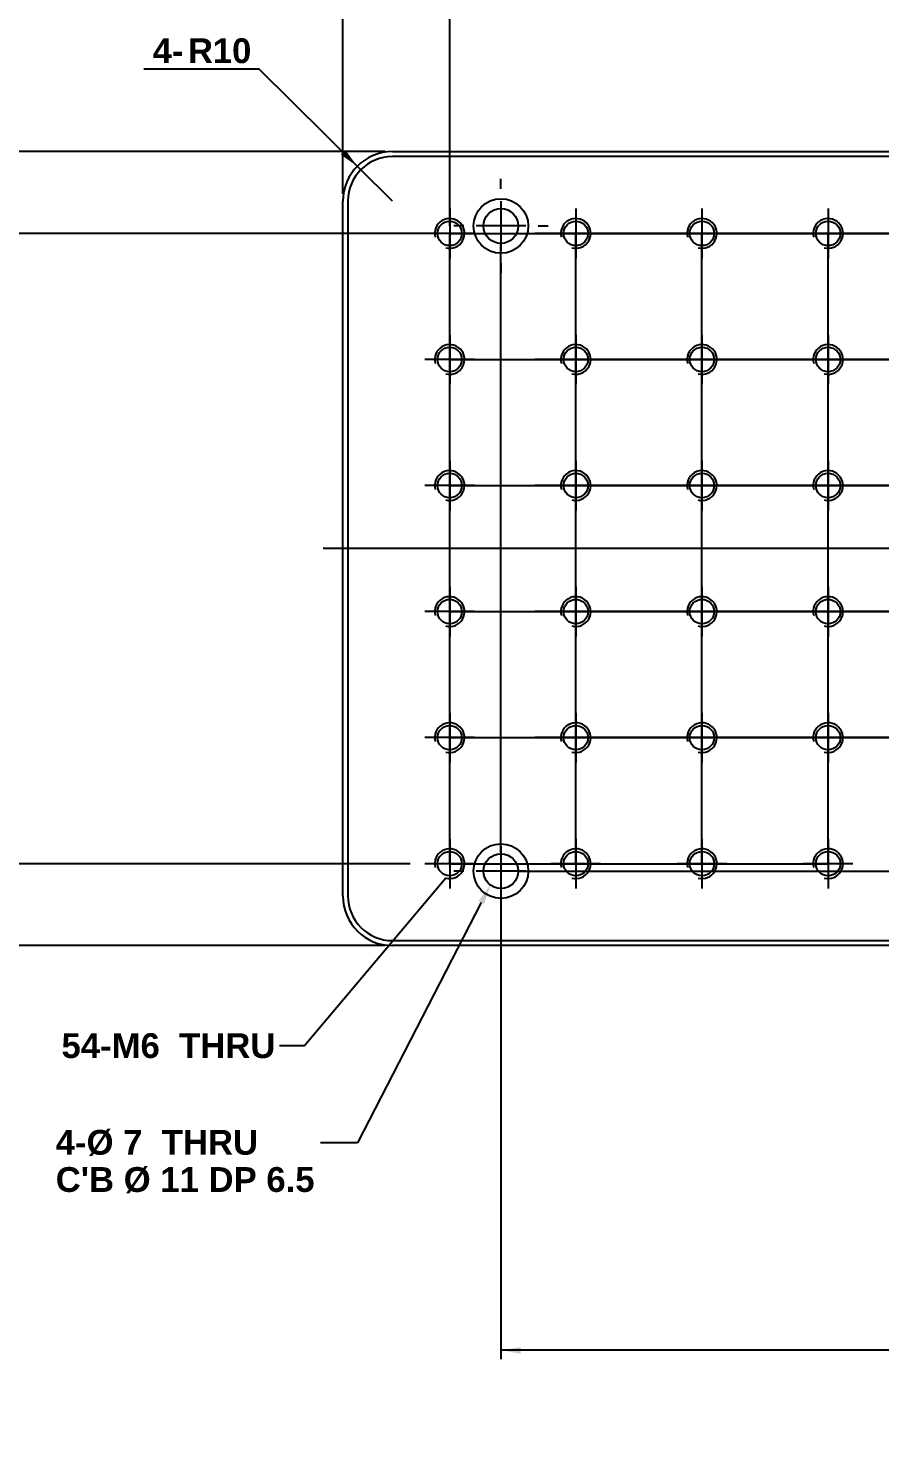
# Model space of a CAD drawing. Header units: millimetres. Extents: x 0 to 416, y -34 to 292.
# Drawn here: x 102.6 to 188.3, y 38.9 to 182.4 of the extents above; entities that cross this region are included whole.
import ezdxf
from ezdxf import colors
from ezdxf.entities.mleader import LeaderData, LeaderLine
from ezdxf.enums import TextEntityAlignment as Align
from ezdxf.lldxf.tags import DXFTag
from ezdxf.math import Vec2, Vec3

# ---------------------------------------------------------------- set-up
doc = ezdxf.new("R2010")
doc.units = ezdxf.units.MM
doc.layers.add('Default', color=7, linetype='Continuous')
doc.layers.add('MEC-000096833', color=7, linetype='Continuous')
doc.styles.add('SEACAD_Arial', font='')
doc.styles.add('SEACAD_ArialB', font='arialbd.ttf')
doc.styles.get('SEACAD_Arial').set_extended_font_data('Arial')
tags = doc.linetypes.add('CENTER2', pattern=[28.575, 19.05, -3.175, 3.175, -3.175]).pattern_tags.tags
tags[10:11] = [DXFTag(74, 4), DXFTag(75, 0), DXFTag(340, '0'), DXFTag(46, 0.0), DXFTag(50, 0.0), DXFTag(44, 0.0), DXFTag(45, 0.0)]
tags[8:9] = [DXFTag(74, 4), DXFTag(75, 0), DXFTag(340, '0'), DXFTag(46, 0.0), DXFTag(50, 0.0), DXFTag(44, 0.0), DXFTag(45, 0.0)]
tags[6:7] = [DXFTag(74, 4), DXFTag(75, 0), DXFTag(340, '0'), DXFTag(46, 0.0), DXFTag(50, 0.0), DXFTag(44, 0.0), DXFTag(45, 0.0)]
tags[4:5] = [DXFTag(74, 4), DXFTag(75, 0), DXFTag(340, '0'), DXFTag(46, 0.0), DXFTag(50, 0.0), DXFTag(44, 0.0), DXFTag(45, 0.0)]
doc.dimstyles.new('Call', dxfattribs={"dimtxt": 2.5, "dimasz": 2.5, "dimexe": 0.875, "dimexo": 0.75, "dimtad": 1, "dimdec": 3, "dimlfac": 2, "dimdsep": 46, "dimtxsty": 'SEACAD_Arial', "dimblk1": '_SE_FILLED', "dimblk2": '_SE_FILLED', "dimsah": 1, "dimcen": 1.25, "dimadec": 3, "dimazin": 0, "dimtfac": 0.5, "dimtdec": 4, "dimtmove": 0, "dimatfit": 3, "dimfxl": 1, "dimarcsym": 0})
doc.dimstyles.new('CHAMFER', dxfattribs={"dimtxt": 2.5, "dimasz": 2, "dimexe": 0.875, "dimexo": 0.75, "dimtad": 1, "dimtih": 1, "dimtoh": 1, "dimdec": 1, "dimlfac": 2, "dimdsep": 46, "dimtxsty": 'SEACAD_Arial', "dimblk1": '_SE_FILLED', "dimblk2": '_SE_FILLED', "dimsah": 1, "dimcen": 1.25, "dimadec": 0, "dimazin": 0, "dimtfac": 0.5, "dimtmove": 0, "dimatfit": 3, "dimfxl": 1, "dimtolj": 1, "dimarcsym": 0})
doc.dimstyles.new('STD', dxfattribs={"dimtxt": 2.5, "dimasz": 2, "dimexe": 0.875, "dimexo": 0.75, "dimtad": 1, "dimdec": 1, "dimlfac": 2, "dimdsep": 46, "dimtxsty": 'SEACAD_Arial', "dimblk1": '_SE_FILLED', "dimblk2": '_SE_FILLED', "dimsah": 1, "dimcen": 1.25, "dimadec": 1, "dimazin": 0, "dimtfac": 0.5, "dimtdec": 4, "dimtmove": 0, "dimatfit": 3, "dimfxl": 1, "dimarcsym": 0})

# ---------------------------------------------------------------- blocks, each defined once
blk = doc.blocks.new('SEANNOT_GROUP')
at = {"layer": 'Default', "color": 7, "linetype": 'CENTER2'}
for p, q in [((145, 100.76), (145, 95.76)), ((147.5, 98.26), (142.5, 98.26))]:
    blk.add_line(p, q, dxfattribs=at)
blk = doc.blocks.new('SEANNOT_GROUP1')
at = {"layer": 'Default', "color": 7, "linetype": 'CENTER2'}
for p, q in [((145, 113.46), (145, 108.46)), ((147.5, 110.96), (142.5, 110.96))]:
    blk.add_line(p, q, dxfattribs=at)
blk = doc.blocks.new('SEANNOT_GROUP2')
at = {"layer": 'Default', "color": 7, "linetype": 'CENTER2'}
for p, q in [((145, 126.16), (145, 121.16)), ((147.5, 123.66), (142.5, 123.66))]:
    blk.add_line(p, q, dxfattribs=at)
blk = doc.blocks.new('SEANNOT_GROUP3')
at = {"layer": 'Default', "color": 7, "linetype": 'CENTER2'}
for p, q in [((145, 138.86), (145, 133.86)), ((147.5, 136.36), (142.5, 136.36))]:
    blk.add_line(p, q, dxfattribs=at)
blk = doc.blocks.new('SEANNOT_GROUP4')
at = {"layer": 'Default', "color": 7, "linetype": 'CENTER2'}
for p, q in [((145, 151.56), (145, 146.56)), ((147.5, 149.06), (142.5, 149.06))]:
    blk.add_line(p, q, dxfattribs=at)
blk = doc.blocks.new('SEANNOT_GROUP5')
at = {"layer": 'Default', "color": 7, "linetype": 'CENTER2'}
for p, q in [((145, 164.26), (145, 159.26)), ((147.5, 161.76), (142.5, 161.76))]:
    blk.add_line(p, q, dxfattribs=at)
blk = doc.blocks.new('SEANNOT_GROUP6')
at = {"layer": 'Default', "color": 7, "linetype": 'CENTER2'}
for p, q in [((157.7, 100.76), (157.7, 95.76)), ((160.2, 98.26), (155.2, 98.26))]:
    blk.add_line(p, q, dxfattribs=at)
blk = doc.blocks.new('SEANNOT_GROUP7')
at = {"layer": 'Default', "color": 7, "linetype": 'CENTER2'}
for p, q in [((157.7, 113.46), (157.7, 108.46)), ((160.2, 110.96), (155.2, 110.96))]:
    blk.add_line(p, q, dxfattribs=at)
blk = doc.blocks.new('SEANNOT_GROUP8')
at = {"layer": 'Default', "color": 7, "linetype": 'CENTER2'}
for p, q in [((157.7, 126.16), (157.7, 121.16)), ((160.2, 123.66), (155.2, 123.66))]:
    blk.add_line(p, q, dxfattribs=at)
blk = doc.blocks.new('SEANNOT_GROUP9')
at = {"layer": 'Default', "color": 7, "linetype": 'CENTER2'}
for p, q in [((157.7, 138.86), (157.7, 133.86)), ((160.2, 136.36), (155.2, 136.36))]:
    blk.add_line(p, q, dxfattribs=at)
blk = doc.blocks.new('SEANNOT_GROUP10')
at = {"layer": 'Default', "color": 7, "linetype": 'CENTER2'}
for p, q in [((157.7, 151.56), (157.7, 146.56)), ((160.2, 149.06), (155.2, 149.06))]:
    blk.add_line(p, q, dxfattribs=at)
blk = doc.blocks.new('SEANNOT_GROUP11')
at = {"layer": 'Default', "color": 7, "linetype": 'CENTER2'}
for p, q in [((157.7, 164.26), (157.7, 159.26)), ((160.2, 161.76), (155.2, 161.76))]:
    blk.add_line(p, q, dxfattribs=at)
blk = doc.blocks.new('SEANNOT_GROUP12')
at = {"layer": 'Default', "color": 7, "linetype": 'CENTER2'}
for p, q in [((170.4, 100.76), (170.4, 95.76)), ((172.9, 98.26), (167.9, 98.26))]:
    blk.add_line(p, q, dxfattribs=at)
blk = doc.blocks.new('SEANNOT_GROUP13')
at = {"layer": 'Default', "color": 7, "linetype": 'CENTER2'}
for p, q in [((170.4, 113.46), (170.4, 108.46)), ((172.9, 110.96), (167.9, 110.96))]:
    blk.add_line(p, q, dxfattribs=at)
blk = doc.blocks.new('SEANNOT_GROUP14')
at = {"layer": 'Default', "color": 7, "linetype": 'CENTER2'}
for p, q in [((170.4, 126.16), (170.4, 121.16)), ((172.9, 123.66), (167.9, 123.66))]:
    blk.add_line(p, q, dxfattribs=at)
blk = doc.blocks.new('SEANNOT_GROUP15')
at = {"layer": 'Default', "color": 7, "linetype": 'CENTER2'}
for p, q in [((170.4, 138.86), (170.4, 133.86)), ((172.9, 136.36), (167.9, 136.36))]:
    blk.add_line(p, q, dxfattribs=at)
blk = doc.blocks.new('SEANNOT_GROUP16')
at = {"layer": 'Default', "color": 7, "linetype": 'CENTER2'}
for p, q in [((170.4, 151.56), (170.4, 146.56)), ((172.9, 149.06), (167.9, 149.06))]:
    blk.add_line(p, q, dxfattribs=at)
blk = doc.blocks.new('SEANNOT_GROUP17')
at = {"layer": 'Default', "color": 7, "linetype": 'CENTER2'}
for p, q in [((170.4, 164.26), (170.4, 159.26)), ((172.9, 161.76), (167.9, 161.76))]:
    blk.add_line(p, q, dxfattribs=at)
blk = doc.blocks.new('SEANNOT_GROUP18')
at = {"layer": 'Default', "color": 7, "linetype": 'CENTER2'}
for p, q in [((183.1, 100.76), (183.1, 95.76)), ((185.6, 98.26), (180.6, 98.26))]:
    blk.add_line(p, q, dxfattribs=at)
blk = doc.blocks.new('SEANNOT_GROUP19')
at = {"layer": 'Default', "color": 7, "linetype": 'CENTER2'}
for p, q in [((183.1, 113.46), (183.1, 108.46)), ((185.6, 110.96), (180.6, 110.96))]:
    blk.add_line(p, q, dxfattribs=at)
blk = doc.blocks.new('SEANNOT_GROUP20')
at = {"layer": 'Default', "color": 7, "linetype": 'CENTER2'}
for p, q in [((183.1, 126.16), (183.1, 121.16)), ((185.6, 123.66), (180.6, 123.66))]:
    blk.add_line(p, q, dxfattribs=at)
blk = doc.blocks.new('SEANNOT_GROUP21')
at = {"layer": 'Default', "color": 7, "linetype": 'CENTER2'}
for p, q in [((183.1, 138.86), (183.1, 133.86)), ((185.6, 136.36), (180.6, 136.36))]:
    blk.add_line(p, q, dxfattribs=at)
blk = doc.blocks.new('SEANNOT_GROUP22')
at = {"layer": 'Default', "color": 7, "linetype": 'CENTER2'}
for p, q in [((183.1, 151.56), (183.1, 146.56)), ((185.6, 149.06), (180.6, 149.06))]:
    blk.add_line(p, q, dxfattribs=at)
blk = doc.blocks.new('SEANNOT_GROUP23')
at = {"layer": 'Default', "color": 7, "linetype": 'CENTER2'}
for p, q in [((183.1, 164.26), (183.1, 159.26)), ((185.6, 161.76), (180.6, 161.76))]:
    blk.add_line(p, q, dxfattribs=at)
blk = doc.blocks.new('SEANNOT_GROUP48')
at = {"layer": 'Default', "color": 7, "linetype": 'CENTER2'}
for p, q in [((157.7, 100.76), (157.7, 95.76)), ((160.2, 98.26), (155.2, 98.26))]:
    blk.add_line(p, q, dxfattribs=at)
blk = doc.blocks.new('SEANNOT_GROUP49')
at = {"layer": 'Default', "color": 7, "linetype": 'CENTER2'}
for p, q in [((157.7, 113.46), (157.7, 108.46)), ((160.2, 110.96), (155.2, 110.96))]:
    blk.add_line(p, q, dxfattribs=at)
blk = doc.blocks.new('SEANNOT_GROUP50')
at = {"layer": 'Default', "color": 7, "linetype": 'CENTER2'}
for p, q in [((157.7, 126.16), (157.7, 121.16)), ((160.2, 123.66), (155.2, 123.66))]:
    blk.add_line(p, q, dxfattribs=at)
blk = doc.blocks.new('SEANNOT_GROUP51')
at = {"layer": 'Default', "color": 7, "linetype": 'CENTER2'}
for p, q in [((157.7, 138.86), (157.7, 133.86)), ((160.2, 136.36), (155.2, 136.36))]:
    blk.add_line(p, q, dxfattribs=at)
blk = doc.blocks.new('SEANNOT_GROUP52')
at = {"layer": 'Default', "color": 7, "linetype": 'CENTER2'}
for p, q in [((157.7, 151.56), (157.7, 146.56)), ((160.2, 149.06), (155.2, 149.06))]:
    blk.add_line(p, q, dxfattribs=at)
blk = doc.blocks.new('SEANNOT_GROUP53')
at = {"layer": 'Default', "color": 7, "linetype": 'CENTER2'}
for p, q in [((157.7, 164.26), (157.7, 159.26)), ((160.2, 161.76), (155.2, 161.76))]:
    blk.add_line(p, q, dxfattribs=at)
blk = doc.blocks.new('SEANNOT_GROUP54')
at = {"layer": 'Default', "color": 7, "linetype": 'CENTER2'}
for p, q in [((170.4, 100.76), (170.4, 95.76)), ((172.9, 98.26), (167.9, 98.26))]:
    blk.add_line(p, q, dxfattribs=at)
blk = doc.blocks.new('SEANNOT_GROUP55')
at = {"layer": 'Default', "color": 7, "linetype": 'CENTER2'}
for p, q in [((170.4, 113.46), (170.4, 108.46)), ((172.9, 110.96), (167.9, 110.96))]:
    blk.add_line(p, q, dxfattribs=at)
blk = doc.blocks.new('SEANNOT_GROUP56')
at = {"layer": 'Default', "color": 7, "linetype": 'CENTER2'}
for p, q in [((170.4, 126.16), (170.4, 121.16)), ((172.9, 123.66), (167.9, 123.66))]:
    blk.add_line(p, q, dxfattribs=at)
blk = doc.blocks.new('SEANNOT_GROUP57')
at = {"layer": 'Default', "color": 7, "linetype": 'CENTER2'}
for p, q in [((170.4, 138.86), (170.4, 133.86)), ((172.9, 136.36), (167.9, 136.36))]:
    blk.add_line(p, q, dxfattribs=at)
blk = doc.blocks.new('SEANNOT_GROUP58')
at = {"layer": 'Default', "color": 7, "linetype": 'CENTER2'}
for p, q in [((170.4, 151.56), (170.4, 146.56)), ((172.9, 149.06), (167.9, 149.06))]:
    blk.add_line(p, q, dxfattribs=at)
blk = doc.blocks.new('SEANNOT_GROUP59')
at = {"layer": 'Default', "color": 7, "linetype": 'CENTER2'}
for p, q in [((170.4, 164.26), (170.4, 159.26)), ((172.9, 161.76), (167.9, 161.76))]:
    blk.add_line(p, q, dxfattribs=at)
blk = doc.blocks.new('SEANNOT_GROUP60')
at = {"layer": 'Default', "color": 7, "linetype": 'CENTER2'}
for p, q in [((183.1, 100.76), (183.1, 95.76)), ((185.6, 98.26), (180.6, 98.26))]:
    blk.add_line(p, q, dxfattribs=at)
blk = doc.blocks.new('SEANNOT_GROUP61')
at = {"layer": 'Default', "color": 7, "linetype": 'CENTER2'}
for p, q in [((183.1, 113.46), (183.1, 108.46)), ((185.6, 110.96), (180.6, 110.96))]:
    blk.add_line(p, q, dxfattribs=at)
blk = doc.blocks.new('SEANNOT_GROUP62')
at = {"layer": 'Default', "color": 7, "linetype": 'CENTER2'}
for p, q in [((183.1, 126.16), (183.1, 121.16)), ((185.6, 123.66), (180.6, 123.66))]:
    blk.add_line(p, q, dxfattribs=at)
blk = doc.blocks.new('SEANNOT_GROUP63')
at = {"layer": 'Default', "color": 7, "linetype": 'CENTER2'}
for p, q in [((183.1, 138.86), (183.1, 133.86)), ((185.6, 136.36), (180.6, 136.36))]:
    blk.add_line(p, q, dxfattribs=at)
blk = doc.blocks.new('SEANNOT_GROUP64')
at = {"layer": 'Default', "color": 7, "linetype": 'CENTER2'}
for p, q in [((183.1, 151.56), (183.1, 146.56)), ((185.6, 149.06), (180.6, 149.06))]:
    blk.add_line(p, q, dxfattribs=at)
blk = doc.blocks.new('SEANNOT_GROUP65')
at = {"layer": 'Default', "color": 7, "linetype": 'CENTER2'}
for p, q in [((183.1, 164.26), (183.1, 159.26)), ((185.6, 161.76), (180.6, 161.76))]:
    blk.add_line(p, q, dxfattribs=at)
blk = doc.blocks.new('SEANNOT_GROUP90')
at = {"layer": 'Default', "color": 7, "linetype": 'CENTER2'}
blk.add_line((145, 98.37), (145, 110.86), dxfattribs=at)
blk = doc.blocks.new('SEANNOT_GROUP91')
at = {"layer": 'Default', "color": 7, "linetype": 'CENTER2'}
blk.add_line((145, 110.45), (145, 123.56), dxfattribs=at)
blk = doc.blocks.new('SEANNOT_GROUP92')
at = {"layer": 'Default', "color": 7, "linetype": 'CENTER2'}
blk.add_line((145, 123.15), (145, 136.26), dxfattribs=at)
blk = doc.blocks.new('SEANNOT_GROUP93')
at = {"layer": 'Default', "color": 7, "linetype": 'CENTER2'}
blk.add_line((145, 135.85), (145, 148.96), dxfattribs=at)
blk = doc.blocks.new('SEANNOT_GROUP94')
at = {"layer": 'Default', "color": 7, "linetype": 'CENTER2'}
blk.add_line((145, 148.55), (145, 161.66), dxfattribs=at)
blk = doc.blocks.new('SEANNOT_GROUP95')
at = {"layer": 'Default', "color": 7, "linetype": 'CENTER2'}
blk.add_line((157.7, 98.37), (157.7, 110.86), dxfattribs=at)
blk = doc.blocks.new('SEANNOT_GROUP96')
at = {"layer": 'Default', "color": 7, "linetype": 'CENTER2'}
blk.add_line((157.7, 110.45), (157.7, 123.56), dxfattribs=at)
blk = doc.blocks.new('SEANNOT_GROUP97')
at = {"layer": 'Default', "color": 7, "linetype": 'CENTER2'}
blk.add_line((157.7, 123.15), (157.7, 136.26), dxfattribs=at)
blk = doc.blocks.new('SEANNOT_GROUP98')
at = {"layer": 'Default', "color": 7, "linetype": 'CENTER2'}
blk.add_line((157.7, 135.85), (157.7, 148.96), dxfattribs=at)
blk = doc.blocks.new('SEANNOT_GROUP99')
at = {"layer": 'Default', "color": 7, "linetype": 'CENTER2'}
blk.add_line((157.7, 148.55), (157.7, 161.66), dxfattribs=at)
blk = doc.blocks.new('SEANNOT_GROUP100')
at = {"layer": 'Default', "color": 7, "linetype": 'CENTER2'}
blk.add_line((170.4, 98.37), (170.4, 110.86), dxfattribs=at)
blk = doc.blocks.new('SEANNOT_GROUP101')
at = {"layer": 'Default', "color": 7, "linetype": 'CENTER2'}
blk.add_line((170.4, 110.45), (170.4, 123.56), dxfattribs=at)
blk = doc.blocks.new('SEANNOT_GROUP102')
at = {"layer": 'Default', "color": 7, "linetype": 'CENTER2'}
blk.add_line((170.4, 123.15), (170.4, 136.26), dxfattribs=at)
blk = doc.blocks.new('SEANNOT_GROUP103')
at = {"layer": 'Default', "color": 7, "linetype": 'CENTER2'}
blk.add_line((170.4, 135.85), (170.4, 148.96), dxfattribs=at)
blk = doc.blocks.new('SEANNOT_GROUP104')
at = {"layer": 'Default', "color": 7, "linetype": 'CENTER2'}
blk.add_line((170.4, 148.55), (170.4, 161.66), dxfattribs=at)
blk = doc.blocks.new('SEANNOT_GROUP105')
at = {"layer": 'Default', "color": 7, "linetype": 'CENTER2'}
blk.add_line((183.1, 98.37), (183.1, 110.86), dxfattribs=at)
blk = doc.blocks.new('SEANNOT_GROUP106')
at = {"layer": 'Default', "color": 7, "linetype": 'CENTER2'}
blk.add_line((183.1, 110.45), (183.1, 123.56), dxfattribs=at)
blk = doc.blocks.new('SEANNOT_GROUP107')
at = {"layer": 'Default', "color": 7, "linetype": 'CENTER2'}
blk.add_line((183.1, 123.15), (183.1, 136.26), dxfattribs=at)
blk = doc.blocks.new('SEANNOT_GROUP108')
at = {"layer": 'Default', "color": 7, "linetype": 'CENTER2'}
blk.add_line((183.1, 135.85), (183.1, 148.96), dxfattribs=at)
blk = doc.blocks.new('SEANNOT_GROUP109')
at = {"layer": 'Default', "color": 7, "linetype": 'CENTER2'}
blk.add_line((183.1, 148.55), (183.1, 161.66), dxfattribs=at)
blk = doc.blocks.new('SEANNOT_GROUP130')
at = {"layer": 'Default', "color": 7, "linetype": 'CENTER2'}
blk.add_line((157.7, 98.37), (157.7, 110.86), dxfattribs=at)
blk = doc.blocks.new('SEANNOT_GROUP131')
at = {"layer": 'Default', "color": 7, "linetype": 'CENTER2'}
blk.add_line((157.7, 110.45), (157.7, 123.56), dxfattribs=at)
blk = doc.blocks.new('SEANNOT_GROUP132')
at = {"layer": 'Default', "color": 7, "linetype": 'CENTER2'}
blk.add_line((157.7, 123.15), (157.7, 136.26), dxfattribs=at)
blk = doc.blocks.new('SEANNOT_GROUP133')
at = {"layer": 'Default', "color": 7, "linetype": 'CENTER2'}
blk.add_line((157.7, 135.85), (157.7, 148.96), dxfattribs=at)
blk = doc.blocks.new('SEANNOT_GROUP134')
at = {"layer": 'Default', "color": 7, "linetype": 'CENTER2'}
blk.add_line((157.7, 148.55), (157.7, 161.66), dxfattribs=at)
blk = doc.blocks.new('SEANNOT_GROUP135')
at = {"layer": 'Default', "color": 7, "linetype": 'CENTER2'}
blk.add_line((170.4, 98.37), (170.4, 110.86), dxfattribs=at)
blk = doc.blocks.new('SEANNOT_GROUP136')
at = {"layer": 'Default', "color": 7, "linetype": 'CENTER2'}
blk.add_line((170.4, 110.45), (170.4, 123.56), dxfattribs=at)
blk = doc.blocks.new('SEANNOT_GROUP137')
at = {"layer": 'Default', "color": 7, "linetype": 'CENTER2'}
blk.add_line((170.4, 123.15), (170.4, 136.26), dxfattribs=at)
blk = doc.blocks.new('SEANNOT_GROUP138')
at = {"layer": 'Default', "color": 7, "linetype": 'CENTER2'}
blk.add_line((170.4, 135.85), (170.4, 148.96), dxfattribs=at)
blk = doc.blocks.new('SEANNOT_GROUP139')
at = {"layer": 'Default', "color": 7, "linetype": 'CENTER2'}
blk.add_line((170.4, 148.55), (170.4, 161.66), dxfattribs=at)
blk = doc.blocks.new('SEANNOT_GROUP140')
at = {"layer": 'Default', "color": 7, "linetype": 'CENTER2'}
blk.add_line((183.1, 98.37), (183.1, 110.86), dxfattribs=at)
blk = doc.blocks.new('SEANNOT_GROUP141')
at = {"layer": 'Default', "color": 7, "linetype": 'CENTER2'}
blk.add_line((183.1, 110.45), (183.1, 123.56), dxfattribs=at)
blk = doc.blocks.new('SEANNOT_GROUP142')
at = {"layer": 'Default', "color": 7, "linetype": 'CENTER2'}
blk.add_line((183.1, 123.15), (183.1, 136.26), dxfattribs=at)
blk = doc.blocks.new('SEANNOT_GROUP143')
at = {"layer": 'Default', "color": 7, "linetype": 'CENTER2'}
blk.add_line((183.1, 135.85), (183.1, 148.96), dxfattribs=at)
blk = doc.blocks.new('SEANNOT_GROUP144')
at = {"layer": 'Default', "color": 7, "linetype": 'CENTER2'}
blk.add_line((183.1, 148.55), (183.1, 161.66), dxfattribs=at)
blk = doc.blocks.new('SEANNOT_GROUP165')
at = {"layer": 'Default', "color": 7, "linetype": 'CENTER2'}
blk.add_line((145.1, 98.26), (157.59, 98.26), dxfattribs=at)
blk = doc.blocks.new('SEANNOT_GROUP166')
at = {"layer": 'Default', "color": 7, "linetype": 'CENTER2'}
blk.add_line((157.19, 98.26), (170.29, 98.26), dxfattribs=at)
blk = doc.blocks.new('SEANNOT_GROUP167')
at = {"layer": 'Default', "color": 7, "linetype": 'CENTER2'}
blk.add_line((169.89, 98.26), (182.99, 98.26), dxfattribs=at)
blk = doc.blocks.new('SEANNOT_GROUP168')
at = {"layer": 'Default', "color": 7, "linetype": 'CENTER2'}
blk.add_line((145.1, 110.96), (157.59, 110.96), dxfattribs=at)
blk = doc.blocks.new('SEANNOT_GROUP169')
at = {"layer": 'Default', "color": 7, "linetype": 'CENTER2'}
blk.add_line((157.19, 110.96), (170.29, 110.96), dxfattribs=at)
blk = doc.blocks.new('SEANNOT_GROUP170')
at = {"layer": 'Default', "color": 7, "linetype": 'CENTER2'}
blk.add_line((169.89, 110.96), (182.99, 110.96), dxfattribs=at)
blk = doc.blocks.new('SEANNOT_GROUP171')
at = {"layer": 'Default', "color": 7, "linetype": 'CENTER2'}
blk.add_line((182.59, 110.96), (195.69, 110.96), dxfattribs=at)
blk = doc.blocks.new('SEANNOT_GROUP175')
at = {"layer": 'Default', "color": 7, "linetype": 'CENTER2'}
blk.add_line((237.39, 110.96), (153.59, 110.96), dxfattribs=at)
blk = doc.blocks.new('SEANNOT_GROUP176')
at = {"layer": 'Default', "color": 7, "linetype": 'CENTER2'}
blk.add_line((157.19, 110.96), (170.29, 110.96), dxfattribs=at)
blk = doc.blocks.new('SEANNOT_GROUP177')
at = {"layer": 'Default', "color": 7, "linetype": 'CENTER2'}
blk.add_line((169.89, 110.96), (182.99, 110.96), dxfattribs=at)
blk = doc.blocks.new('SEANNOT_GROUP178')
at = {"layer": 'Default', "color": 7, "linetype": 'CENTER2'}
blk.add_line((182.59, 110.96), (195.69, 110.96), dxfattribs=at)
blk = doc.blocks.new('SEANNOT_GROUP182')
at = {"layer": 'Default', "color": 7, "linetype": 'CENTER2'}
blk.add_line((145.1, 123.66), (157.59, 123.66), dxfattribs=at)
blk = doc.blocks.new('SEANNOT_GROUP183')
at = {"layer": 'Default', "color": 7, "linetype": 'CENTER2'}
blk.add_line((157.19, 123.66), (170.29, 123.66), dxfattribs=at)
blk = doc.blocks.new('SEANNOT_GROUP184')
at = {"layer": 'Default', "color": 7, "linetype": 'CENTER2'}
blk.add_line((169.89, 123.66), (182.99, 123.66), dxfattribs=at)
blk = doc.blocks.new('SEANNOT_GROUP185')
at = {"layer": 'Default', "color": 7, "linetype": 'CENTER2'}
blk.add_line((182.59, 123.66), (195.69, 123.66), dxfattribs=at)
blk = doc.blocks.new('SEANNOT_GROUP189')
at = {"layer": 'Default', "color": 7, "linetype": 'CENTER2'}
blk.add_line((237.39, 123.66), (153.59, 123.66), dxfattribs=at)
blk = doc.blocks.new('SEANNOT_GROUP190')
at = {"layer": 'Default', "color": 7, "linetype": 'CENTER2'}
blk.add_line((157.19, 123.66), (170.29, 123.66), dxfattribs=at)
blk = doc.blocks.new('SEANNOT_GROUP191')
at = {"layer": 'Default', "color": 7, "linetype": 'CENTER2'}
blk.add_line((169.89, 123.66), (182.99, 123.66), dxfattribs=at)
blk = doc.blocks.new('SEANNOT_GROUP192')
at = {"layer": 'Default', "color": 7, "linetype": 'CENTER2'}
blk.add_line((182.59, 123.66), (195.69, 123.66), dxfattribs=at)
blk = doc.blocks.new('SEANNOT_GROUP196')
at = {"layer": 'Default', "color": 7, "linetype": 'CENTER2'}
blk.add_line((145.1, 136.36), (157.59, 136.36), dxfattribs=at)
blk = doc.blocks.new('SEANNOT_GROUP197')
at = {"layer": 'Default', "color": 7, "linetype": 'CENTER2'}
blk.add_line((157.19, 136.36), (170.29, 136.36), dxfattribs=at)
blk = doc.blocks.new('SEANNOT_GROUP198')
at = {"layer": 'Default', "color": 7, "linetype": 'CENTER2'}
blk.add_line((169.89, 136.36), (182.99, 136.36), dxfattribs=at)
blk = doc.blocks.new('SEANNOT_GROUP199')
at = {"layer": 'Default', "color": 7, "linetype": 'CENTER2'}
blk.add_line((182.59, 136.36), (195.69, 136.36), dxfattribs=at)
blk = doc.blocks.new('SEANNOT_GROUP203')
at = {"layer": 'Default', "color": 7, "linetype": 'CENTER2'}
blk.add_line((237.39, 136.36), (153.59, 136.36), dxfattribs=at)
blk = doc.blocks.new('SEANNOT_GROUP204')
at = {"layer": 'Default', "color": 7, "linetype": 'CENTER2'}
blk.add_line((157.19, 136.36), (170.29, 136.36), dxfattribs=at)
blk = doc.blocks.new('SEANNOT_GROUP205')
at = {"layer": 'Default', "color": 7, "linetype": 'CENTER2'}
blk.add_line((169.89, 136.36), (182.99, 136.36), dxfattribs=at)
blk = doc.blocks.new('SEANNOT_GROUP206')
at = {"layer": 'Default', "color": 7, "linetype": 'CENTER2'}
blk.add_line((182.59, 136.36), (195.69, 136.36), dxfattribs=at)
blk = doc.blocks.new('SEANNOT_GROUP210')
at = {"layer": 'Default', "color": 7, "linetype": 'CENTER2'}
blk.add_line((145.1, 149.06), (157.59, 149.06), dxfattribs=at)
blk = doc.blocks.new('SEANNOT_GROUP211')
at = {"layer": 'Default', "color": 7, "linetype": 'CENTER2'}
blk.add_line((157.19, 149.06), (170.29, 149.06), dxfattribs=at)
blk = doc.blocks.new('SEANNOT_GROUP212')
at = {"layer": 'Default', "color": 7, "linetype": 'CENTER2'}
blk.add_line((169.89, 149.06), (182.99, 149.06), dxfattribs=at)
blk = doc.blocks.new('SEANNOT_GROUP213')
at = {"layer": 'Default', "color": 7, "linetype": 'CENTER2'}
blk.add_line((182.59, 149.06), (195.69, 149.06), dxfattribs=at)
blk = doc.blocks.new('SEANNOT_GROUP217')
at = {"layer": 'Default', "color": 7, "linetype": 'CENTER2'}
blk.add_line((237.39, 149.06), (153.59, 149.06), dxfattribs=at)
blk = doc.blocks.new('SEANNOT_GROUP218')
at = {"layer": 'Default', "color": 7, "linetype": 'CENTER2'}
blk.add_line((157.19, 149.06), (170.29, 149.06), dxfattribs=at)
blk = doc.blocks.new('SEANNOT_GROUP219')
at = {"layer": 'Default', "color": 7, "linetype": 'CENTER2'}
blk.add_line((169.89, 149.06), (182.99, 149.06), dxfattribs=at)
blk = doc.blocks.new('SEANNOT_GROUP220')
at = {"layer": 'Default', "color": 7, "linetype": 'CENTER2'}
blk.add_line((182.59, 149.06), (195.69, 149.06), dxfattribs=at)
blk = doc.blocks.new('SEANNOT_GROUP224')
at = {"layer": 'Default', "color": 7, "linetype": 'CENTER2'}
blk.add_line((145.1, 161.76), (157.59, 161.76), dxfattribs=at)
blk = doc.blocks.new('SEANNOT_GROUP225')
at = {"layer": 'Default', "color": 7, "linetype": 'CENTER2'}
blk.add_line((157.19, 161.76), (170.29, 161.76), dxfattribs=at)
blk = doc.blocks.new('SEANNOT_GROUP226')
at = {"layer": 'Default', "color": 7, "linetype": 'CENTER2'}
blk.add_line((169.89, 161.76), (182.99, 161.76), dxfattribs=at)
blk = doc.blocks.new('SEANNOT_GROUP227')
at = {"layer": 'Default', "color": 7, "linetype": 'CENTER2'}
blk.add_line((182.59, 161.76), (195.69, 161.76), dxfattribs=at)
blk = doc.blocks.new('SEANNOT_GROUP231')
at = {"layer": 'Default', "color": 7, "linetype": 'CENTER2'}
blk.add_line((237.39, 161.76), (153.59, 161.76), dxfattribs=at)
blk = doc.blocks.new('SEANNOT_GROUP232')
at = {"layer": 'Default', "color": 7, "linetype": 'CENTER2'}
blk.add_line((157.19, 161.76), (170.29, 161.76), dxfattribs=at)
blk = doc.blocks.new('SEANNOT_GROUP233')
at = {"layer": 'Default', "color": 7, "linetype": 'CENTER2'}
blk.add_line((169.89, 161.76), (182.99, 161.76), dxfattribs=at)
blk = doc.blocks.new('SEANNOT_GROUP234')
at = {"layer": 'Default', "color": 7, "linetype": 'CENTER2'}
blk.add_line((182.59, 161.76), (195.69, 161.76), dxfattribs=at)
blk = doc.blocks.new('SEANNOT_GROUP238')
at = {"layer": 'Default', "color": 7, "linetype": 'CENTER2'}
blk.add_line((263.75, 130.01), (132.25, 130.01), dxfattribs=at)
blk = doc.blocks.new('_SE_FILLED')
at = {"color": 0}
blk.add_line((0, 0), (-1, 0), dxfattribs=at)
blk.add_solid([(0, 0), (-1, -0.1665), (-1, 0.1665), (0, 0)], dxfattribs=at)
blk = doc.blocks.new('SEANNOT_GROUP241')
at = {"layer": 'Default', "color": 7, "linetype": 'CENTER2'}
for p, q in [((150.16, 101.26), (150.16, 102.26)), ((150.16, 100.01), (150.16, 95.01)), ((146.41, 97.51), (145.41, 97.51)), ((152.66, 97.51), (147.66, 97.51)), ((153.91, 97.51), (154.91, 97.51)), ((150.16, 93.76), (150.16, 92.76))]:
    blk.add_line(p, q, dxfattribs=at)
blk = doc.blocks.new('SEANNOT_GROUP242')
at = {"layer": 'Default', "color": 7, "linetype": 'CENTER2'}
for p, q in [((150.16, 166.26), (150.16, 167.26)), ((150.16, 165.01), (150.16, 160.01)), ((146.41, 162.51), (145.41, 162.51)), ((152.66, 162.51), (147.66, 162.51)), ((153.91, 162.51), (154.91, 162.51)), ((150.16, 158.76), (150.16, 157.76))]:
    blk.add_line(p, q, dxfattribs=at)
blk = doc.blocks.new('SEANNOT_GROUP251')
at = {"layer": 'Default', "color": 7, "linetype": 'CENTER2'}
blk.add_line((150.16, 99.39), (150.16, 160.64), dxfattribs=at)
blk = doc.blocks.new('SEANNOT_GROUP258')
at = {"layer": 'Default', "color": 7, "linetype": 'CENTER2'}
blk.add_line((152.04, 97.51), (239.79, 97.51), dxfattribs=at)
blk = doc.blocks.new('SE')
at = {"layer": 'MEC-000096833', "color": 7, "linetype": 'Continuous'}
for p, q in [((139.25, 170.01), (256.75, 170.01)), ((256.75, 169.51), (139.25, 169.51)), ((134.25, 95.01), (134.25, 165.01)), ((134.75, 165.01), (134.75, 95.01)), ((261.25, 95.01), (261.25, 165.01)), ((261.75, 165.01), (261.75, 95.01)), ((139.25, 90.51), (256.75, 90.51)), ((256.75, 90.01), (139.25, 90.01))]:
    blk.add_line(p, q, dxfattribs=at)
for centre, radius in [((150.16, 162.51), 2.75), ((241.66, 162.51), 2.75), ((150.16, 162.51), 1.75), ((241.66, 162.51), 1.75), ((145, 161.76), 1.23), ((157.7, 161.76), 1.23), ((170.4, 161.76), 1.23), ((183.1, 161.76), 1.23), ((195.8, 161.76), 1.23), ((208.5, 161.76), 1.23), ((221.2, 161.76), 1.23), ((233.9, 161.76), 1.23), ((246.6, 161.76), 1.23), ((145, 149.06), 1.23), ((157.7, 149.06), 1.23), ((170.4, 149.06), 1.23), ((183.1, 149.06), 1.23), ((195.8, 149.06), 1.23), ((208.5, 149.06), 1.23), ((221.2, 149.06), 1.23), ((233.9, 149.06), 1.23), ((246.6, 149.06), 1.23), ((145, 136.36), 1.23), ((157.7, 136.36), 1.23), ((170.4, 136.36), 1.23), ((183.1, 136.36), 1.23), ((195.8, 136.36), 1.23), ((208.5, 136.36), 1.23), ((221.2, 136.36), 1.23), ((233.9, 136.36), 1.23), ((246.6, 136.36), 1.23), ((145, 123.66), 1.23), ((157.7, 123.66), 1.23), ((170.4, 123.66), 1.23), ((183.1, 123.66), 1.23), ((195.8, 123.66), 1.23), ((208.5, 123.66), 1.23), ((221.2, 123.66), 1.23), ((233.9, 123.66), 1.23), ((246.6, 123.66), 1.23), ((145, 110.96), 1.23), ((157.7, 110.96), 1.23), ((170.4, 110.96), 1.23), ((183.1, 110.96), 1.23), ((195.8, 110.96), 1.23), ((208.5, 110.96), 1.23), ((221.2, 110.96), 1.23), ((233.9, 110.96), 1.23), ((246.6, 110.96), 1.23), ((145, 98.26), 1.23), ((150.16, 97.51), 2.75), ((150.16, 97.51), 1.75), ((157.7, 98.26), 1.23), ((170.4, 98.26), 1.23), ((183.1, 98.26), 1.23), ((195.8, 98.26), 1.23), ((208.5, 98.26), 1.23), ((221.2, 98.26), 1.23), ((233.9, 98.26), 1.23), ((241.66, 97.51), 2.75), ((241.66, 97.51), 1.75), ((246.6, 98.26), 1.23)]:
    blk.add_circle(centre, radius, dxfattribs=at)
for centre, radius, start, end in [((139.25, 165.01), 5, 90, 180), ((139.25, 165.01), 4.5, 90, 180), ((256.75, 165.01), 5, 0, 90), ((256.75, 165.01), 4.5, 0, 90), ((145, 161.76), 1.5, 255, 195), ((157.7, 161.76), 1.5, 255, 195), ((170.4, 161.76), 1.5, 255, 195), ((183.1, 161.76), 1.5, 255, 195), ((195.8, 161.76), 1.5, 255, 195), ((208.5, 161.76), 1.5, 255, 195), ((221.2, 161.76), 1.5, 255, 195), ((233.9, 161.76), 1.5, 255, 195), ((246.6, 161.76), 1.5, 255, 195), ((145, 149.06), 1.5, 255, 195), ((157.7, 149.06), 1.5, 255, 195), ((170.4, 149.06), 1.5, 255, 195), ((183.1, 149.06), 1.5, 255, 195), ((195.8, 149.06), 1.5, 255, 195), ((208.5, 149.06), 1.5, 255, 195), ((221.2, 149.06), 1.5, 255, 195), ((233.9, 149.06), 1.5, 255, 195), ((246.6, 149.06), 1.5, 255, 195), ((145, 136.36), 1.5, 255, 195), ((157.7, 136.36), 1.5, 255, 195), ((170.4, 136.36), 1.5, 255, 195), ((183.1, 136.36), 1.5, 255, 195), ((195.8, 136.36), 1.5, 255, 195), ((208.5, 136.36), 1.5, 255, 195), ((221.2, 136.36), 1.5, 255, 195), ((233.9, 136.36), 1.5, 255, 195), ((246.6, 136.36), 1.5, 255, 195), ((145, 123.66), 1.5, 255, 195), ((157.7, 123.66), 1.5, 255, 195), ((170.4, 123.66), 1.5, 255, 195), ((183.1, 123.66), 1.5, 255, 195), ((195.8, 123.66), 1.5, 255, 195), ((208.5, 123.66), 1.5, 255, 195), ((221.2, 123.66), 1.5, 255, 195), ((233.9, 123.66), 1.5, 255, 195), ((246.6, 123.66), 1.5, 255, 195), ((145, 110.96), 1.5, 255, 195), ((157.7, 110.96), 1.5, 255, 195), ((170.4, 110.96), 1.5, 255, 195), ((183.1, 110.96), 1.5, 255, 195), ((195.8, 110.96), 1.5, 255, 195), ((208.5, 110.96), 1.5, 255, 195), ((221.2, 110.96), 1.5, 255, 195), ((233.9, 110.96), 1.5, 255, 195), ((246.6, 110.96), 1.5, 255, 195), ((145, 98.26), 1.5, 255, 195), ((157.7, 98.26), 1.5, 255, 195), ((170.4, 98.26), 1.5, 255, 195), ((183.1, 98.26), 1.5, 255, 195), ((195.8, 98.26), 1.5, 255, 195), ((208.5, 98.26), 1.5, 255, 195), ((221.2, 98.26), 1.5, 255, 195), ((233.9, 98.26), 1.5, 255, 195), ((246.6, 98.26), 1.5, 255, 195), ((139.25, 95.01), 5, 180, 270), ((139.25, 95.01), 4.5, 180, 270), ((256.75, 95.01), 4.5, 270, 0), ((256.75, 95.01), 5, 270, 0)]:
    blk.add_arc(centre, radius, start, end, dxfattribs=at)
blk = doc.blocks.new('DMBLK78')
at = {"layer": 'Default', "linetype": 'Continuous'}
for points in [[(136.75, 208.17), (134.25, 207.75), (136.75, 207.33)], [(142.5, 208.17), (142.5, 207.33), (145, 207.75)]]:
    blk.add_hatch(color=7, dxfattribs=at).paths.add_polyline_path(points)
at = {"layer": 'Default', "color": 7, "linetype": 'Continuous'}
for p, q in [((134.25, 165.76), (134.25, 208.63)), ((145, 165.74), (145, 208.63)), ((145, 207.75), (134.25, 207.75))]:
    blk.add_line(p, q, dxfattribs=at)
at = {"layer": 'Default', "color": 7, "linetype": 'Continuous', "style": 'SEACAD_ArialB'}
blk.add_text('21.5', height=2.5, dxfattribs=at).set_placement((136.32, 210.88), align=Align.TOP_LEFT)
blk = doc.blocks.new('DMBLK79')
at = {"layer": 'Default', "linetype": 'Continuous'}
for points in [[(75, 159.26), (75.83, 159.26), (75.42, 161.76)], [(75, 100.76), (75.42, 98.26), (75.83, 100.76)]]:
    blk.add_hatch(color=7, dxfattribs=at).paths.add_polyline_path(points)
at = {"layer": 'Default', "color": 7, "linetype": 'Continuous'}
for p, q in [((141.02, 161.76), (74.54, 161.76)), ((75.42, 161.76), (75.42, 98.26)), ((141.02, 98.26), (74.54, 98.26))]:
    blk.add_line(p, q, dxfattribs=at)
at = {"layer": 'Default', "color": 7, "linetype": 'Continuous', "style": 'SEACAD_ArialB'}
for s, p in [(')', (72.29, 140.48)), ('127', (72.29, 134.32)), ('25.4x5( = ', (72.29, 118.37))]:
    blk.add_text(s, height=2.5, rotation=90, dxfattribs=at).set_placement(p, align=Align.TOP_LEFT)
blk = doc.blocks.new('DMBLK81')
at = {"layer": 'Default', "linetype": 'Continuous'}
for points in [[(75, 167.51), (75.83, 167.51), (75.42, 170.01)], [(75, 164.26), (75.42, 161.76), (75.83, 164.26)]]:
    blk.add_hatch(color=7, dxfattribs=at).paths.add_polyline_path(points)
at = {"layer": 'Default', "color": 7, "linetype": 'Continuous'}
for p, q in [((138.5, 170.01), (74.54, 170.01)), ((75.42, 170.01), (75.42, 161.76)), ((144.25, 161.76), (74.54, 161.76))]:
    blk.add_line(p, q, dxfattribs=at)
at = {"layer": 'Default', "color": 7, "linetype": 'Continuous', "style": 'SEACAD_ArialB'}
blk.add_text('16.5', height=2.5, rotation=90, dxfattribs=at).set_placement((72.29, 162.58), align=Align.TOP_LEFT)
blk = doc.blocks.new('DMBLK82')
at = {"layer": 'Default', "linetype": 'Continuous'}
for points in [[(147.5, 208.17), (145, 207.75), (147.5, 207.33)], [(244.1, 208.17), (244.1, 207.33), (246.6, 207.75)]]:
    blk.add_hatch(color=7, dxfattribs=at).paths.add_polyline_path(points)
at = {"layer": 'Default', "color": 7, "linetype": 'Continuous'}
for p, q in [((145, 162.51), (145, 208.63)), ((246.6, 162.51), (246.6, 208.63)), ((145, 207.75), (246.6, 207.75))]:
    blk.add_line(p, q, dxfattribs=at)
at = {"layer": 'Default', "color": 7, "linetype": 'Continuous', "style": 'SEACAD_ArialB'}
for s, p in [('25.4 x 8 (=', (182.27, 210.88)), ('203.2', (199.16, 210.88)), (')', (208.16, 210.88))]:
    blk.add_text(s, height=2.5, dxfattribs=at).set_placement(p, align=Align.TOP_LEFT)
blk = doc.blocks.new('DMBLK83')
at = {"layer": 'Default', "linetype": 'Continuous'}
for points in [[(136.75, 215.67), (134.25, 215.25), (136.75, 214.83)], [(259.25, 215.67), (259.25, 214.83), (261.75, 215.25)]]:
    blk.add_hatch(color=7, dxfattribs=at).paths.add_polyline_path(points)
at = {"layer": 'Default', "color": 7, "linetype": 'Continuous'}
for p, q in [((134.25, 165.76), (134.25, 216.13)), ((134.25, 215.25), (261.75, 215.25)), ((261.75, 165.76), (261.75, 216.13))]:
    blk.add_line(p, q, dxfattribs=at)
at = {"layer": 'Default', "color": 7, "linetype": 'Continuous', "style": 'SEACAD_ArialB'}
blk.add_text('255', height=2.5, dxfattribs=at).set_placement((195.17, 218.38), align=Align.TOP_LEFT)
blk = doc.blocks.new('DMBLK84')
at = {"layer": 'Default', "linetype": 'Continuous'}
for points in [[(67.5, 167.51), (68.33, 167.51), (67.92, 170.01)], [(67.5, 92.51), (67.92, 90.01), (68.33, 92.51)]]:
    blk.add_hatch(color=7, dxfattribs=at).paths.add_polyline_path(points)
at = {"layer": 'Default', "color": 7, "linetype": 'Continuous'}
for p, q in [((138.5, 170.01), (67.04, 170.01)), ((67.92, 170.01), (67.92, 90.01)), ((138.5, 90.01), (67.04, 90.01))]:
    blk.add_line(p, q, dxfattribs=at)
at = {"layer": 'Default', "color": 7, "linetype": 'Continuous', "style": 'SEACAD_ArialB'}
blk.add_text('160', height=2.5, rotation=90, dxfattribs=at).set_placement((64.79, 127.18), align=Align.TOP_LEFT)
blk = doc.blocks.new('DMBLK85')
at = {"layer": 'Default', "linetype": 'Continuous'}
blk.add_hatch(color=7, dxfattribs=at).paths.add_polyline_path([(134.04, 169.7), (135.69, 168.53), (134.5, 170.17)])
at = {"layer": 'Default', "color": 7, "linetype": 'Continuous'}
for p, q in [((125.81, 178.3), (114.22, 178.3)), ((139.25, 165.01), (125.81, 178.3))]:
    blk.add_line(p, q, dxfattribs=at)
at = {"layer": 'Default', "color": 7, "linetype": 'Continuous', "style": 'SEACAD_ArialB'}
for s, p in [('4-', (115.1, 181.42)), ('R', (118.65, 181.42)), ('10', (121.15, 181.42))]:
    blk.add_text(s, height=2.5, dxfattribs=at).set_placement(p, align=Align.TOP_LEFT)
blk = doc.blocks.new('DMBLK87')
at = {"layer": 'Default', "linetype": 'Continuous'}
for points in [[(152.16, 48.89), (152.16, 49.56), (150.16, 49.23)], [(239.66, 48.89), (241.66, 49.23), (239.66, 49.56)]]:
    blk.add_hatch(color=7, dxfattribs=at).paths.add_polyline_path(points)
at = {"layer": 'Default', "color": 7, "linetype": 'Continuous'}
for p, q in [((150.16, 96.76), (150.16, 48.35)), ((241.66, 96.76), (241.66, 48.35)), ((241.66, 49.23), (150.16, 49.23))]:
    blk.add_line(p, q, dxfattribs=at)
at = {"layer": 'Default', "color": 7, "linetype": 'Continuous', "style": 'SEACAD_ArialB'}
blk.add_text('183', height=2.5, dxfattribs=at).set_placement((193.08, 52.35), align=Align.TOP_LEFT)

msp = doc.modelspace()

# ---------------------------------------------------------------- block references
at = {"layer": 'Default'}
for name in ['SE', 'SEANNOT_GROUP242', 'SEANNOT_GROUP5', 'SEANNOT_GROUP11', 'SEANNOT_GROUP53', 'SEANNOT_GROUP17', 'SEANNOT_GROUP59', 'SEANNOT_GROUP23', 'SEANNOT_GROUP65', 'SEANNOT_GROUP94', 'SEANNOT_GROUP224', 'SEANNOT_GROUP231', 'SEANNOT_GROUP225', 'SEANNOT_GROUP232', 'SEANNOT_GROUP99', 'SEANNOT_GROUP134', 'SEANNOT_GROUP226', 'SEANNOT_GROUP233', 'SEANNOT_GROUP104', 'SEANNOT_GROUP139', 'SEANNOT_GROUP227', 'SEANNOT_GROUP234', 'SEANNOT_GROUP109', 'SEANNOT_GROUP144', 'SEANNOT_GROUP251', 'SEANNOT_GROUP4', 'SEANNOT_GROUP10', 'SEANNOT_GROUP52', 'SEANNOT_GROUP16', 'SEANNOT_GROUP58', 'SEANNOT_GROUP22', 'SEANNOT_GROUP64', 'SEANNOT_GROUP93', 'SEANNOT_GROUP210', 'SEANNOT_GROUP217', 'SEANNOT_GROUP211', 'SEANNOT_GROUP218', 'SEANNOT_GROUP98', 'SEANNOT_GROUP133', 'SEANNOT_GROUP212', 'SEANNOT_GROUP219', 'SEANNOT_GROUP103', 'SEANNOT_GROUP138', 'SEANNOT_GROUP213', 'SEANNOT_GROUP220', 'SEANNOT_GROUP108', 'SEANNOT_GROUP143', 'SEANNOT_GROUP3', 'SEANNOT_GROUP9', 'SEANNOT_GROUP51', 'SEANNOT_GROUP15', 'SEANNOT_GROUP57', 'SEANNOT_GROUP21', 'SEANNOT_GROUP63', 'SEANNOT_GROUP196', 'SEANNOT_GROUP203', 'SEANNOT_GROUP197', 'SEANNOT_GROUP204', 'SEANNOT_GROUP198', 'SEANNOT_GROUP205', 'SEANNOT_GROUP199', 'SEANNOT_GROUP206', 'SEANNOT_GROUP92', 'SEANNOT_GROUP97', 'SEANNOT_GROUP132', 'SEANNOT_GROUP102', 'SEANNOT_GROUP137', 'SEANNOT_GROUP107', 'SEANNOT_GROUP142', 'SEANNOT_GROUP238', 'SEANNOT_GROUP2', 'SEANNOT_GROUP8', 'SEANNOT_GROUP50', 'SEANNOT_GROUP14', 'SEANNOT_GROUP56', 'SEANNOT_GROUP20', 'SEANNOT_GROUP62', 'SEANNOT_GROUP91', 'SEANNOT_GROUP182', 'SEANNOT_GROUP189', 'SEANNOT_GROUP183', 'SEANNOT_GROUP190', 'SEANNOT_GROUP96', 'SEANNOT_GROUP131', 'SEANNOT_GROUP184', 'SEANNOT_GROUP191', 'SEANNOT_GROUP101', 'SEANNOT_GROUP136', 'SEANNOT_GROUP185', 'SEANNOT_GROUP192', 'SEANNOT_GROUP106', 'SEANNOT_GROUP141', 'SEANNOT_GROUP1', 'SEANNOT_GROUP7', 'SEANNOT_GROUP49', 'SEANNOT_GROUP13', 'SEANNOT_GROUP55', 'SEANNOT_GROUP19', 'SEANNOT_GROUP61', 'SEANNOT_GROUP90', 'SEANNOT_GROUP168', 'SEANNOT_GROUP175', 'SEANNOT_GROUP169', 'SEANNOT_GROUP176', 'SEANNOT_GROUP95', 'SEANNOT_GROUP130', 'SEANNOT_GROUP170', 'SEANNOT_GROUP177', 'SEANNOT_GROUP100', 'SEANNOT_GROUP135', 'SEANNOT_GROUP171', 'SEANNOT_GROUP178', 'SEANNOT_GROUP105', 'SEANNOT_GROUP140', 'SEANNOT_GROUP241', 'SEANNOT_GROUP', 'SEANNOT_GROUP6', 'SEANNOT_GROUP48', 'SEANNOT_GROUP12', 'SEANNOT_GROUP54', 'SEANNOT_GROUP18', 'SEANNOT_GROUP60', 'SEANNOT_GROUP165', 'SEANNOT_GROUP166', 'SEANNOT_GROUP167', 'SEANNOT_GROUP258']:
    msp.add_blockref(name, (0, 0), dxfattribs=at)

# ---------------------------------------------------------------- dimensions: what is measured, and where the dimension line sits
at = {"layer": 'Default', "color": 7, "linetype": 'Continuous'}
for base, p1, p2, angle, text, picture, middle, dimtype in [((134.24842, 215.2512), (134.24842, 165.01215), (261.74842, 165.01215), 0, '\\A1;<>', 'DMBLK83', (197.99842, 215.2512), 161), ((144.99842, 207.7512), (144.99842, 161.76215), (246.59842, 161.76215), 0, '\\A1;25.4 x 8 (= <> )', 'DMBLK82', (195.79842, 207.7512), 161), ((67.91768, 170.01215), (139.24842, 170.01215), (139.24842, 90.01215), 270, '\\A1;<>', 'DMBLK84', (67.91768, 130.01215), 161), ((75.41768, 161.76215), (139.24842, 170.01215), (144.99842, 161.76215), 90, '\\A1;<>', 'DMBLK81', (75.41768, 165.88715), 160), ((75.41768, 161.76215), (144.99842, 161.76215), (144.99842, 98.26215), 270, '\\A1;25.4x5( = <> )', 'DMBLK79', (75.41768, 130.01215), 161)]:
    dim = msp.add_linear_dim(base=base, p1=p1, p2=p2, angle=angle, text=text, dimstyle='Call', dxfattribs=at)
    dim.commit()
    dim.dimension.update_dxf_attribs({"geometry": picture, "text_midpoint": middle, "dimtype": dimtype})
dim = msp.add_linear_dim(base=(134.24842, 207.7512), p1=(144.99842, 161.76215), p2=(134.24842, 165.01215), text='\\A1;<>', dimstyle='Call', dxfattribs=at)
dim.commit()
dim.dimension.update_dxf_attribs({"geometry": 'DMBLK78', "text_midpoint": (139.62342, 207.7512), "dimtype": 160})
dim = msp.add_radius_dim(center=(139.24842, 165.01215), mpoint=(135.69223, 168.52691), text='\\A1;4- <>', dimstyle='CHAMFER', dxfattribs=at)
dim.commit()
dim.dimension.update_dxf_attribs({"geometry": 'DMBLK85', "text_midpoint": (114.22249, 178.29804), "dimtype": 164})
dim = msp.add_linear_dim(base=(150.1645, 49.22518), p1=(241.6645, 97.51215), p2=(150.1645, 97.51215), text='\\A1;<>', dimstyle='STD', override={"dimdec": 3}, dxfattribs=at)
dim.commit()
dim.dimension.update_dxf_attribs({"geometry": 'DMBLK87', "text_midpoint": (195.91451, 49.22518), "dimtype": 160})

# ---------------------------------------------------------------- leaders
ml = msp.add_multileader_mtext('Standard', dxfattribs=at)
ml.set_content('{\\pxsm0.9;\\fArial|b1||i0||c0|p34;\\W1.;54-M6  THRU\\P}', color=256)
ml.set_leader_properties()
ml.set_arrow_properties(name='_SE_FILLED')
ml.build(insert=Vec2(0, 0))
ml.multileader.update_dxf_attribs({"dogleg_length": 2.5, "arrow_head_size": 2.5})
ctx = ml.context
ctx.base_point, ctx.char_height, ctx.arrow_head_size, ctx.landing_gap_size = Vec3(103.91874, 80.65925), 2.5, 2.5, 0.875
notes = []
notes.append((ctx, [(0, (1, 1, 0), (130.38374, 79.90925), (-1, 0), 2.5, [(0, [(144.61019, 96.81326)], 0, [])])]))
ctx.mtext.insert = Vec3(105.91874, 81.1805)
ml = msp.add_multileader_mtext('Standard', dxfattribs=at)
ml.set_content("{\\pxsm0.9;\\fArial|b1||i0||c0|p34;\\W1.;4-%%c 7  THRU\\PC'B %%c 11 DP 6.5\\P}", color=256)
ml.set_leader_properties()
ml.build(insert=Vec2(0, 0))
ml.multileader.update_dxf_attribs({"dogleg_length": 3.75, "arrow_head_size": 2})
ctx = ml.context
ctx.base_point, ctx.char_height, ctx.arrow_head_size, ctx.landing_gap_size = Vec3(103.3354, 70.86949), 2.5, 2, 0.875
notes.append((ctx, [(0, (1, 1, 0), (135.7329, 70.11949), (-1, 0), 3.75, [(0, [(149.09954, 96.1235)], 0, [])])]))
ctx.mtext.insert = Vec3(105.3354, 71.43949)
for ctx, leaders in notes:
    for number, flags, end, landing, length, lines in leaders:
        leader = LeaderData()
        leader.index, (leader.has_last_leader_line, leader.has_dogleg_vector, leader.attachment_direction) = number, flags
        leader.last_leader_point, leader.dogleg_vector, leader.dogleg_length = Vec3(end), Vec3(landing), length
        for number, points, colour, breaks in lines:
            line = LeaderLine()
            line.index, line.vertices, line.color, line.breaks = number, Vec3.list(points), colors.encode_raw_color(colour), breaks
            leader.lines.append(line)
        ctx.leaders.append(leader)

doc.saveas('drawing.dxf')
